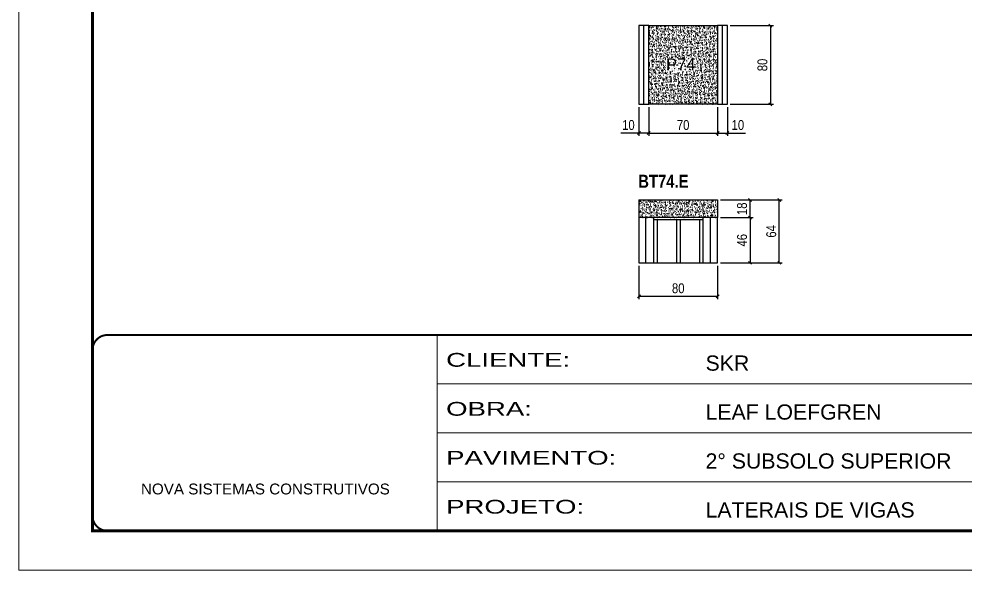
# Model space of a CAD drawing. Extents: x 3309 to 9590, y -2522 to 15424.
# Drawn here: x 8105 to 9068, y 5518 to 6079 of the extents above; entities that cross this region are included whole.
import ezdxf

# ---------------------------------------------------------------- set-up
doc = ezdxf.new("R2010")
doc.units = 0
doc.linetypes.add('CONTINUO', pattern=[0])
doc.linetypes.add('DASHED', pattern=[0.75, 0.5, -0.25])
for name, color, linetype in [('5', 5, 'Continuous'), ('COTA', 241, 'Continuous'), ('NOMENCLATURA', 7, 'Continuous'), ('Painéis', 200, 'Continuous'), ('SARR_2.2x10', 60, 'Continuous'), ('SARR_2.2x7', 40, 'Continuous'), ('SARR_3.5x7', 81, 'Continuous')]:
    doc.layers.add(name, color=color, linetype=linetype)
doc.layers.add('Folhas', color=255, linetype='Continuous', lineweight=9)
doc.layers.add('SARRAFO DE PRESSAO', color=251, linetype='DASHED', lineweight=9)
doc.styles.add('ARIAL', font='arial.ttf')
doc.styles.add('COTA TECNICA', font='techl___.ttf', dxfattribs={"height": 10})
doc.styles.get("Standard").update_dxf_attribs({"font": 'arial.ttf'})
doc.styles.add('TECNICA', font='techb___.ttf', dxfattribs={"height": 10})
doc.styles.add('Tecnologia', font='')
doc.styles.get('Tecnologia').set_extended_font_data('Forgotten Futurist')
doc.dimstyles.new('PAINEL', dxfattribs={"dimtxt": 10, "dimasz": 3, "dimexe": 3, "dimexo": 3, "dimgap": 3, "dimtad": 1, "dimdec": 1, "dimzin": 12, "dimdsep": 46, "dimtxsty": 'COTA TECNICA', "dimblk1": 'OBLIQUE', "dimblk2": 'OBLIQUE', "dimsah": 1, "dimcen": 0.9, "dimclrd": 4, "dimclre": 4, "dimclrt": 240, "dimadec": 1, "dimazin": 3, "dimtfac": 1, "dimtdec": 1, "dimtmove": 0, "dimatfit": 3, "dimfxl": 1, "dimtolj": 1, "dimtzin": 12, "dimarcsym": 0})

# ---------------------------------------------------------------- blocks, each defined once
blk = doc.blocks.new('9999999999')
at = {"color": 30, "linetype": 'CONTINUO'}
for p, q in [((98564.56, 34230.21), (98564.56, 34429.45)), ((98564.56, 34379.64), (99583.98, 34379.64)), ((98564.56, 34329.83), (99487.98, 34329.83)), ((98564.56, 34280.02), (99487.98, 34280.02))]:
    blk.add_line(p, q, dxfattribs=at)
at = {"color": 30, "linetype": 'CONTINUO', "const_width": 2}
blk.add_lwpolyline([(99583.98, 34230.21), (99583.98, 34414.45, 0.414214), (99568.98, 34429.45), (98228.98, 34429.45, 0.414214), (98213.98, 34414.45), (98213.98, 34245.21, 0.414214), (98228.98, 34230.21), (99583.98, 34230.21)], format="xyb", dxfattribs=at)
at = {"layer": 'Folhas'}
blk.add_lwpolyline([(98138.98, 34190.21), (99623.98, 34190.21), (99623.98, 35240.21), (98138.98, 35240.21)], close=True, dxfattribs=at)
at = {"layer": 'Folhas', "color": 30, "const_width": 3}
blk.add_lwpolyline([(98213.98, 34230.21), (99583.98, 34230.21), (99583.98, 35200.21), (98213.98, 35200.21)], close=True, dxfattribs=at)
at = {"color": 7, "linetype": 'Continuous', "ltscale": 5, "style": 'ARIAL'}
for s, height, p in [('SKR', 15.483, (98837.68, 34393.13)), ('LEAF LOEFGREN', 15.4829, (98837.68, 34343.32)), ('2° SUBSOLO SUPERIOR', 15.4829, (98837.68, 34293.51)), ('NOVA SISTEMAS CONSTRUTIVOS', 11.0592, (98263.19, 34267.21)), ('LATERAIS DE VIGAS', 15.4829, (98837.68, 34243.7))]:
    blk.add_text(s, height=height, dxfattribs=at).set_placement(p)
at = {"layer": 'Folhas', "color": 7, "style": 'Tecnologia', "width": 1.5}
for s, p in [('CLIENTE:', (98573.65, 34397.17)), ('OBRA:', (98573.65, 34347.31)), ('PAVIMENTO:', (98573.65, 34297.5)), ('PROJETO:', (98573.65, 34247.69))]:
    blk.add_text(s, height=14, dxfattribs=at).set_placement(p)
blk = doc.blocks.new('_Oblique')
at = {"color": 0, "linetype": 'ByBlock', "lineweight": -2}
blk.add_line((-0.5, -0.5), (0.5, 0.5), dxfattribs=at)
blk = doc.blocks.new('*D1826')
at = {"layer": 'COTA', "color": 4, "lineweight": -2, "transparency": 16777216}
for p, q in [((8735.75, 5988.92), (8735.75, 5959.64)), ((8745.75, 5988.92), (8745.75, 5959.64)), ((8735.75, 5962.64), (8717.32, 5962.64)), ((8745.75, 5962.64), (8735.75, 5962.64))]:
    blk.add_line(p, q, dxfattribs=at)
at = {"layer": 'Defpoints', "color": 0, "transparency": 16777216}
for p in [(8735.75, 5991.92), (8745.75, 5991.92), (8735.75, 5962.64)]:
    blk.add_point(p, dxfattribs=at)
at = {"layer": 'COTA', "color": 4, "lineweight": -2, "transparency": 16777216, "xscale": 3, "yscale": 3, "zscale": 3, "rotation": 180}
blk.add_blockref('_Oblique', (8735.75, 5962.64), dxfattribs=at)
at = {"layer": 'COTA', "color": 4, "lineweight": -2, "transparency": 16777216, "xscale": 3, "yscale": 3, "zscale": 3}
blk.add_blockref('_Oblique', (8745.75, 5962.64), dxfattribs=at)
at = {"layer": 'COTA', "color": 240, "transparency": 16777216, "insert": (8725.04, 5970.75), "char_height": 10, "attachment_point": 5, "style": 'COTA TECNICA'}
blk.add_mtext('\\A1;10', dxfattribs=at)
blk = doc.blocks.new('*D1827')
at = {"layer": 'COTA', "color": 4, "lineweight": -2, "transparency": 16777216}
for p, q in [((8745.75, 5988.92), (8745.75, 5959.64)), ((8815.75, 5988.92), (8815.75, 5959.64)), ((8745.75, 5962.64), (8815.75, 5962.64))]:
    blk.add_line(p, q, dxfattribs=at)
at = {"layer": 'Defpoints', "color": 0, "transparency": 16777216}
for p in [(8745.75, 5991.92), (8815.75, 5991.92), (8815.75, 5962.64)]:
    blk.add_point(p, dxfattribs=at)
at = {"layer": 'COTA', "color": 4, "lineweight": -2, "transparency": 16777216, "xscale": 3, "yscale": 3, "zscale": 3, "rotation": 180}
blk.add_blockref('_Oblique', (8745.75, 5962.64), dxfattribs=at)
at = {"layer": 'COTA', "color": 4, "lineweight": -2, "transparency": 16777216, "xscale": 3, "yscale": 3, "zscale": 3}
blk.add_blockref('_Oblique', (8815.75, 5962.64), dxfattribs=at)
at = {"layer": 'COTA', "color": 240, "transparency": 16777216, "insert": (8780.75, 5970.75), "char_height": 10, "attachment_point": 5, "style": 'COTA TECNICA'}
blk.add_mtext('\\A1;70', dxfattribs=at)
blk = doc.blocks.new('*D1828')
at = {"layer": 'COTA', "color": 4, "lineweight": -2, "transparency": 16777216}
for p, q in [((8815.75, 5988.92), (8815.75, 5959.64)), ((8825.75, 5988.92), (8825.75, 5959.64)), ((8815.75, 5962.64), (8825.75, 5962.64)), ((8825.75, 5962.64), (8844.18, 5962.64))]:
    blk.add_line(p, q, dxfattribs=at)
at = {"layer": 'Defpoints', "color": 0, "transparency": 16777216}
for p in [(8815.75, 5991.92), (8825.75, 5991.92), (8825.75, 5962.64)]:
    blk.add_point(p, dxfattribs=at)
at = {"layer": 'COTA', "color": 4, "lineweight": -2, "transparency": 16777216, "xscale": 3, "yscale": 3, "zscale": 3, "rotation": 180}
blk.add_blockref('_Oblique', (8815.75, 5962.64), dxfattribs=at)
at = {"layer": 'COTA', "color": 4, "lineweight": -2, "transparency": 16777216, "xscale": 3, "yscale": 3, "zscale": 3}
blk.add_blockref('_Oblique', (8825.75, 5962.64), dxfattribs=at)
at = {"layer": 'COTA', "color": 240, "transparency": 16777216, "insert": (8836.47, 5970.75), "char_height": 10, "attachment_point": 5, "style": 'COTA TECNICA'}
blk.add_mtext('\\A1;10', dxfattribs=at)
blk = doc.blocks.new('*D1829')
at = {"layer": 'COTA', "color": 4, "lineweight": -2, "transparency": 16777216}
for p, q in [((8828.75, 6071.92), (8872.58, 6071.92)), ((8869.58, 6071.92), (8869.58, 5991.92)), ((8828.75, 5991.92), (8872.58, 5991.92))]:
    blk.add_line(p, q, dxfattribs=at)
at = {"layer": 'Defpoints', "color": 0, "transparency": 16777216}
for p in [(8825.75, 6071.92), (8825.75, 5991.92), (8869.58, 5991.92)]:
    blk.add_point(p, dxfattribs=at)
at = {"layer": 'COTA', "color": 4, "lineweight": -2, "transparency": 16777216, "xscale": 3, "yscale": 3, "zscale": 3}
for p, rotation in [((8869.58, 6071.92), 90), ((8869.58, 5991.92), 270)]:
    blk.add_blockref('_Oblique', p, dxfattribs=dict(at, rotation=rotation))
at = {"layer": 'COTA', "color": 240, "transparency": 16777216, "insert": (8861.46, 6031.92), "char_height": 10, "attachment_point": 5, "rotation": 90, "style": 'COTA TECNICA'}
blk.add_mtext('\\A1;80', dxfattribs=at)
blk = doc.blocks.new('*D1831')
at = {"layer": 'COTA', "color": 4, "lineweight": -2, "transparency": 16777216}
for p, q in [((8735.75, 5827.55), (8735.75, 5793.48)), ((8815.75, 5827.55), (8815.75, 5793.48)), ((8735.75, 5796.48), (8815.75, 5796.48))]:
    blk.add_line(p, q, dxfattribs=at)
at = {"layer": 'Defpoints', "color": 0, "transparency": 16777216}
for p in [(8735.75, 5830.55), (8815.75, 5830.55), (8815.75, 5796.48)]:
    blk.add_point(p, dxfattribs=at)
at = {"layer": 'COTA', "color": 4, "lineweight": -2, "transparency": 16777216, "xscale": 3, "yscale": 3, "zscale": 3, "rotation": 180}
blk.add_blockref('_Oblique', (8735.75, 5796.48), dxfattribs=at)
at = {"layer": 'COTA', "color": 4, "lineweight": -2, "transparency": 16777216, "xscale": 3, "yscale": 3, "zscale": 3}
blk.add_blockref('_Oblique', (8815.75, 5796.48), dxfattribs=at)
at = {"layer": 'COTA', "color": 240, "transparency": 16777216, "insert": (8775.75, 5804.6), "char_height": 10, "attachment_point": 5, "style": 'COTA TECNICA'}
blk.add_mtext('\\A1;80', dxfattribs=at)
blk = doc.blocks.new('*D1834')
at = {"layer": 'COTA', "color": 4, "lineweight": -2, "transparency": 16777216}
for p, q in [((8818.75, 5876.55), (8851.84, 5876.55)), ((8848.84, 5876.55), (8848.84, 5830.55)), ((8818.75, 5830.55), (8851.84, 5830.55))]:
    blk.add_line(p, q, dxfattribs=at)
at = {"layer": 'Defpoints', "color": 0, "transparency": 16777216}
for p in [(8815.75, 5876.55), (8815.75, 5830.55), (8848.84, 5830.55)]:
    blk.add_point(p, dxfattribs=at)
at = {"layer": 'COTA', "color": 4, "lineweight": -2, "transparency": 16777216, "xscale": 3, "yscale": 3, "zscale": 3}
for p, rotation in [((8848.84, 5876.55), 90), ((8848.84, 5830.55), 270)]:
    blk.add_blockref('_Oblique', p, dxfattribs=dict(at, rotation=rotation))
at = {"layer": 'COTA', "color": 240, "transparency": 16777216, "insert": (8840.74, 5853.55), "char_height": 10, "attachment_point": 5, "rotation": 90, "style": 'COTA TECNICA'}
blk.add_mtext('\\A1;46', dxfattribs=at)
blk = doc.blocks.new('*D1835')
at = {"layer": 'COTA', "color": 4, "lineweight": -2, "transparency": 16777216}
for p, q in [((8818.75, 5894.55), (8851.84, 5894.55)), ((8848.84, 5876.55), (8848.84, 5894.55)), ((8818.75, 5876.55), (8851.84, 5876.55))]:
    blk.add_line(p, q, dxfattribs=at)
at = {"layer": 'Defpoints', "color": 0, "transparency": 16777216}
for p in [(8815.75, 5894.55), (8848.84, 5894.55), (8815.75, 5876.55)]:
    blk.add_point(p, dxfattribs=at)
at = {"layer": 'COTA', "color": 4, "lineweight": -2, "transparency": 16777216, "xscale": 3, "yscale": 3, "zscale": 3}
for p, rotation in [((8848.84, 5894.55), 90), ((8848.84, 5876.55), 270)]:
    blk.add_blockref('_Oblique', p, dxfattribs=dict(at, rotation=rotation))
at = {"layer": 'COTA', "color": 240, "transparency": 16777216, "insert": (8840.74, 5885.55), "char_height": 10, "attachment_point": 5, "rotation": 90, "style": 'COTA TECNICA'}
blk.add_mtext('\\A1;18', dxfattribs=at)
blk = doc.blocks.new('*D1836')
at = {"layer": 'COTA', "color": 4, "lineweight": -2, "transparency": 16777216}
for p, q in [((8818.75, 5894.55), (8881.52, 5894.55)), ((8878.52, 5830.55), (8878.52, 5894.55)), ((8818.75, 5830.55), (8881.52, 5830.55))]:
    blk.add_line(p, q, dxfattribs=at)
at = {"layer": 'Defpoints', "color": 0, "transparency": 16777216}
for p in [(8815.75, 5894.55), (8878.52, 5894.55), (8815.75, 5830.55)]:
    blk.add_point(p, dxfattribs=at)
at = {"layer": 'COTA', "color": 4, "lineweight": -2, "transparency": 16777216, "xscale": 3, "yscale": 3, "zscale": 3}
for p, rotation in [((8878.52, 5894.55), 90), ((8878.52, 5830.55), 270)]:
    blk.add_blockref('_Oblique', p, dxfattribs=dict(at, rotation=rotation))
at = {"layer": 'COTA', "color": 240, "transparency": 16777216, "insert": (8870.42, 5862.55), "char_height": 10, "attachment_point": 5, "rotation": 90, "style": 'COTA TECNICA'}
blk.add_mtext('\\A1;64', dxfattribs=at)

msp = doc.modelspace()

# ---------------------------------------------------------------- hatches: boundary and pattern name
at = {"layer": 'COTA'}
h = msp.add_hatch(dxfattribs=at)
h.set_pattern_fill('AR-CONC', color=256, scale=0.03)
h.set_pattern_definition([(50, (0, -27.6772), (5.46554, -0.4781726), [0.5715, -6.2865]), (355, (0, -27.677), (-1.0573026, 5.7317054), [0.4572, -5.0292175]), (100.451445, (0.4555, -27.717), (4.4082374, 5.2535326), [0.4857003, -5.3427073]), (46.1842, (0, -26.153), (8.1323712, -1.26127), [0.85725, -9.42975]), (96.63556, (0.678, -26.258), (7.122124, 7.422784), [0.728551, -8.014068]), (351.18415, (0, -26.153), (7.122124, 7.422784), [0.685799, -7.543792]), (21, (0.762, -26.5342), (4.5484317, -3.067956), [0.5715, -6.2865]), (326, (0.762, -26.534), (1.8540609, 5.525639), [0.4572, -5.0292]), (71.451445, (1.141, -26.79), (6.4024926, 2.457683), [0.4857003, -5.342698]), (37.5, (0, -27.6772), (0.0926581, 2.53665117), [0, -4.96824, 0, -5.1054, 0, -5.04825]), (7.5, (0, -27.6772), (2.0045899, 3.00541724), [0, -2.91084, 0, -4.85394, 0, -1.92405]), (327.5, (-1.6993, -27.6772), (4.06771786, -0.17186232), [0, -1.905, 0, -5.9436, 0, -7.8867]), (317.5, (-2.4613, -27.6772), (4.4438754, 0.7627947), [0, -2.4765, 0, -3.94716, 0, -5.6007])])
h.paths.add_polyline_path([(8815.75, 6071.92), (8745.75, 6071.92), (8745.75, 5991.92), (8815.75, 5991.92)])
h = msp.add_hatch(dxfattribs=at)
h.set_pattern_fill('AR-CONC', color=256, scale=0.03)
h.set_pattern_definition([(50, (0, -12.666), (5.46554, -0.4781726), [0.5715, -6.2865]), (355, (0, -12.666), (-1.0573026, 5.7317054), [0.4572, -5.0292175]), (100.451445, (0.4555, -12.706), (4.4082374, 5.2535326), [0.4857003, -5.3427073]), (46.1842, (0, -11.142), (8.1323712, -1.26127), [0.85725, -9.42975]), (96.63556, (0.678, -11.247), (7.122124, 7.422784), [0.728551, -8.014068]), (351.18415, (0, -11.142), (7.122124, 7.422784), [0.685799, -7.543792]), (21, (0.762, -11.523), (4.5484317, -3.067956), [0.5715, -6.2865]), (326, (0.762, -11.523), (1.8540609, 5.525639), [0.4572, -5.0292]), (71.451445, (1.141, -11.779), (6.4024926, 2.457683), [0.4857003, -5.342698]), (37.5, (0, -12.6662), (0.0926581, 2.53665117), [0, -4.96824, 0, -5.1054, 0, -5.04825]), (7.5, (0, -12.6662), (2.0045899, 3.00541724), [0, -2.91084, 0, -4.85394, 0, -1.92405]), (327.5, (-1.6993, -12.6662), (4.06771786, -0.17186232), [0, -1.905, 0, -5.9436, 0, -7.8867]), (317.5, (-2.4613, -12.6662), (4.4438754, 0.7627947), [0, -2.4765, 0, -3.94716, 0, -5.6007])])
h.paths.add_polyline_path([(8735.75, 5894.55), (8735.75, 5876.55), (8815.75, 5876.55), (8815.75, 5894.55)])

# ---------------------------------------------------------------- linework, layer by layer
for p, q in [((8745.75, 6071.92), (8815.75, 6071.92)), ((8815.75, 5991.92), (8745.75, 5991.92)), ((8735.75, 5894.55), (8735.75, 5876.55)), ((8735.75, 5894.55), (8815.75, 5894.55)), ((8815.75, 5894.55), (8815.75, 5876.55))]:
    msp.add_line(p, q, dxfattribs=at)
at = {"layer": 'Painéis', "linetype": 'ByBlock'}
for p, q in [((8815.75, 5876.55), (8735.75, 5876.55)), ((8735.75, 5876.55), (8735.75, 5830.55)), ((8815.75, 5830.55), (8815.75, 5876.55)), ((8735.75, 5830.55), (8815.75, 5830.55))]:
    msp.add_line(p, q, dxfattribs=at)
for points in [[(8745.75, 6071.92), (8735.75, 6071.92), (8735.75, 5991.92), (8745.75, 5991.92)], [(8815.75, 5991.92), (8825.75, 5991.92), (8825.75, 6071.92), (8815.75, 6071.92)]]:
    msp.add_lwpolyline(points, close=True, dxfattribs=at)
at = {"layer": 'SARR_2.2x10'}
for p, q in [((8740.75, 5991.92), (8740.75, 6071.92)), ((8820.75, 5991.92), (8820.75, 6071.92))]:
    msp.add_line(p, q, dxfattribs=at)
at = {"layer": 'SARR_2.2x7', "linetype": 'Continuous'}
for p, q in [((8742.75, 5830.55), (8742.75, 5876.55)), ((8800.75, 5874.35), (8750.75, 5874.35)), ((8808.75, 5830.55), (8808.75, 5876.55))]:
    msp.add_line(p, q, dxfattribs=at)
at = {"layer": 'SARR_3.5x7'}
for p, q in [((8750.75, 5876.55), (8750.75, 5830.55)), ((8754.25, 5874.35), (8754.25, 5830.55)), ((8774.07, 5874.35), (8774.07, 5830.55)), ((8777.57, 5874.35), (8777.57, 5830.55)), ((8797.25, 5874.35), (8797.25, 5830.55)), ((8800.75, 5876.55), (8800.75, 5830.55))]:
    msp.add_line(p, q, dxfattribs=at)

# ---------------------------------------------------------------- block references
at = {"layer": 'SARRAFO DE PRESSAO', "color": 6, "linetype": 'ByBlock'}
msp.add_blockref('9999999999', (-90034.11, -28672.37), dxfattribs=at)

# ---------------------------------------------------------------- texts
at = {"layer": '5', "linetype": 'Continuous'}
msp.add_text('P74', height=12, rotation=359.99996, dxfattribs=at).set_placement((8763.42, 6026.5, 0))
at = {"layer": 'NOMENCLATURA', "style": 'TECNICA'}
msp.add_text('BT74.E', height=13.2, dxfattribs=at).set_placement((8735.03, 5906.93))

# ---------------------------------------------------------------- dimensions: what is measured, and where the dimension line sits
at = {"layer": 'COTA'}
for base, p1, p2, picture, middle in [((8869.58, 5991.92), (8825.75, 6071.92), (8825.75, 5991.92), '*D1829', (8861.46, 6031.92)), ((8848.84, 5894.55), (8815.75, 5876.55), (8815.75, 5894.55), '*D1835', (8840.74, 5885.55)), ((8878.52, 5894.55), (8815.75, 5830.55), (8815.75, 5894.55), '*D1836', (8870.42, 5862.55)), ((8848.84, 5830.55), (8815.75, 5876.55), (8815.75, 5830.55), '*D1834', (8840.74, 5853.55))]:
    dim = msp.add_linear_dim(base=base, p1=p1, p2=p2, angle=90, dimstyle='PAINEL', dxfattribs=at)
    dim.commit()
    dim.dimension.update_dxf_attribs({"geometry": picture, "text_midpoint": middle})
for base, p1, p2, picture, middle in [((8735.75, 5962.64), (8745.75, 5991.92), (8735.75, 5991.92), '*D1826', (8725.04, 5970.75)), ((8815.75, 5962.64), (8745.75, 5991.92), (8815.75, 5991.92), '*D1827', (8780.75, 5970.75)), ((8825.75, 5962.64), (8815.75, 5991.92), (8825.75, 5991.92), '*D1828', (8836.47, 5970.75)), ((8815.75, 5796.48), (8735.75, 5830.55), (8815.75, 5830.55), '*D1831', (8775.75, 5804.6))]:
    dim = msp.add_linear_dim(base=base, p1=p1, p2=p2, dimstyle='PAINEL', dxfattribs=at)
    dim.commit()
    dim.dimension.update_dxf_attribs({"geometry": picture, "text_midpoint": middle})

doc.saveas('drawing.dxf')
